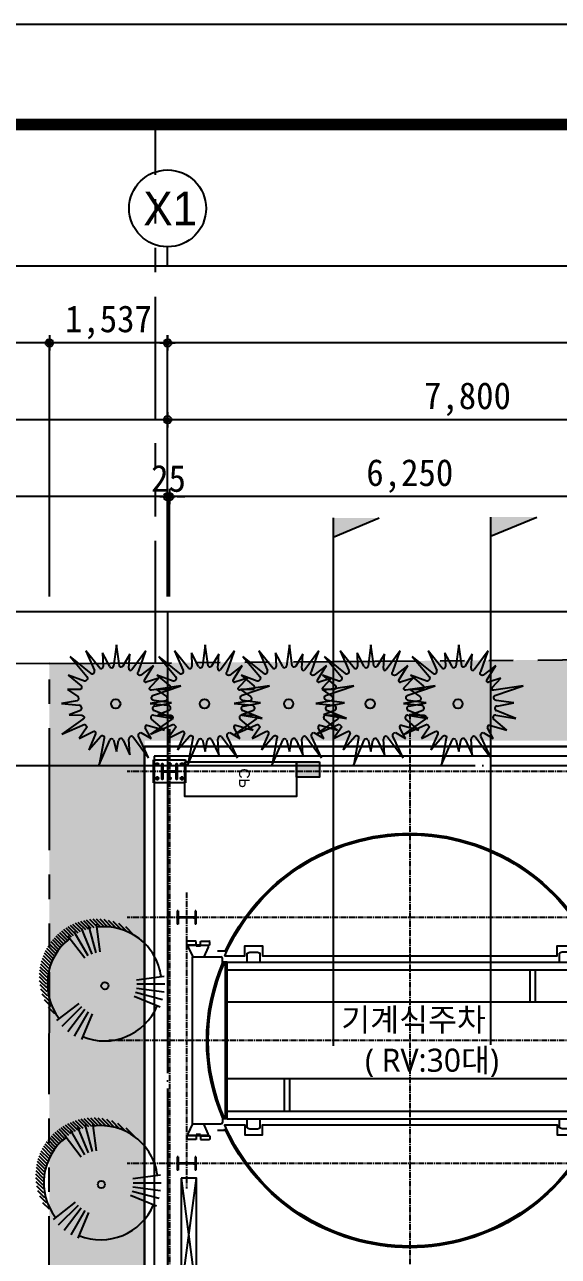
# Model space of a CAD drawing. Header units: millimetres. Extents: x 63000 to 126000, y 0 to 44550.
# Drawn here: x 77217 to 84157, y 28525 to 44550 of the extents above; entities that cross this region are included whole.
import ezdxf
from ezdxf.enums import TextEntityAlignment as Align

# ---------------------------------------------------------------- set-up
doc = ezdxf.new("R2010")
doc.units = ezdxf.units.MM
doc.header["$LTSCALE"] = 100
for name, pattern in [('CEN', [62, 60, -1, 0, -1]), ('CENTER2', [1.125, 0.75, -0.125, 0.125, -0.125]), ('PHANTOM2', [31.750000000000004, 15.875, -3.175, 3.175, -3.175, 3.175, -3.175])]:
    doc.linetypes.add(name, pattern=pattern)
for name, color, linetype in [('3', 5, 'Continuous'), ('4', 7, 'Continuous'), ('_관목_Plant', 3, 'Continuous'), ('_교목_Plant', 3, 'Continuous'), ('A-MARK', 3, 'Continuous'), ('CEN', 1, 'CEN'), ('DIM', 7, 'Continuous'), ('FOR', 4, 'Continuous'), ('L1', 8, 'Continuous'), ('TEXT', 3, 'Continuous'), ('대지경계선', 2, 'PHANTOM2')]:
    doc.layers.add(name, color=color, linetype=linetype)
doc.styles.add('buble', font='')
doc.styles.get("Standard").update_dxf_attribs({"font": 'Arial.ttf'})
doc.styles.add('굴림', font='', dxfattribs={"width": 0.75})
doc.styles.add('돋움', font='')
doc.styles.add('맑은고딕', font='')
doc.styles.get('buble').set_extended_font_data('HY울릉도L')
doc.styles.get('굴림').set_extended_font_data('Gulim')
doc.styles.get('돋움').set_extended_font_data('DotumChe')
doc.styles.get('맑은고딕').set_extended_font_data('Malgun Gothic')
doc.dimstyles.new('ISO-25', dxfattribs={"dimtxt": 2.5, "dimasz": 2.5, "dimexe": 1.25, "dimexo": 0.625, "dimtad": 1, "dimtxsty": 'Standard', "dimcen": 2.5, "dimadec": 0, "dimazin": 0, "dimtfac": 1, "dimtmove": 0, "dimatfit": 3, "dimfxl": 1, "dimarcsym": 0})

# ---------------------------------------------------------------- blocks, each defined once
blk = doc.blocks.new('Z_DOT')
at = {"layer": 'DIM', "color": 7}
for p, q in [((-1, 0), (1, 0)), ((0, -1), (0, 1))]:
    blk.add_line(p, q, dxfattribs=at)
for radius in [0.5, 0.25]:
    blk.add_circle((0, 0), radius, dxfattribs=at)
blk = doc.blocks.new('*D53')
at = {"layer": 'Defpoints', "color": 0, "transparency": 16777216}
for p in [(79075.24988596883, 40409.14093280176), (79075.24988596883, 36909.14093280176), (106075.2498859688, 36909.14093280176)]:
    blk.add_point(p, dxfattribs=at)
at = {"layer": 'DIM', "color": 6, "lineweight": -2, "transparency": 16777216}
for p, q in [((79075.24988596883, 37109.14093280175), (79075.24988596883, 40409.14093280175)), ((105975.2498859688, 40409.14093280175), (79175.24988596883, 40409.14093280175)), ((106075.2498859688, 37109.14093280175), (106075.2498859688, 40409.14093280175))]:
    blk.add_line(p, q, dxfattribs=at)
at = {"layer": 'DIM', "color": 6, "lineweight": -2, "transparency": 16777216, "xscale": 100, "yscale": 100, "zscale": 100, "rotation": 180}
blk.add_blockref('Z_DOT', (79075.24988596883, 40409.14093280175), dxfattribs=at)
at = {"layer": 'DIM', "color": 6, "lineweight": -2, "transparency": 16777216, "xscale": 100, "yscale": 100, "zscale": 100}
blk.add_blockref('Z_DOT', (106075.2498859688, 40409.14093280175), dxfattribs=at)
at = {"layer": 'DIM', "color": 0, "transparency": 16777216, "insert": (93075.24988596883, 40677.46316981906), "char_height": 350, "attachment_point": 5, "style": '돋움'}
blk.add_mtext('27,000', dxfattribs=at)
blk = doc.blocks.new('*D71')
at = {"layer": 'Defpoints', "color": 0, "transparency": 16777216}
for p in [(77538.5363911886, 40409.14093280176), (77538.5363911886, 36909.14093280083), (79075.24988596895, 36909.14093280176)]:
    blk.add_point(p, dxfattribs=at)
at = {"layer": 'DIM', "color": 6, "lineweight": -2, "transparency": 16777216}
for p, q in [((77538.5363911886, 37109.14093280082), (77538.5363911886, 40409.14093280175)), ((78975.24988596895, 40409.14093280175), (77638.5363911886, 40409.14093280175)), ((79075.24988596895, 37109.14093280175), (79075.24988596895, 40409.14093280175))]:
    blk.add_line(p, q, dxfattribs=at)
at = {"layer": 'DIM', "color": 6, "lineweight": -2, "transparency": 16777216, "xscale": 100, "yscale": 100, "zscale": 100, "rotation": 180}
blk.add_blockref('Z_DOT', (77538.5363911886, 40409.14093280175), dxfattribs=at)
at = {"layer": 'DIM', "color": 6, "lineweight": -2, "transparency": 16777216, "xscale": 100, "yscale": 100, "zscale": 100}
blk.add_blockref('Z_DOT', (79075.24988596895, 40409.14093280175), dxfattribs=at)
at = {"layer": 'DIM', "color": 0, "transparency": 16777216, "insert": (78306.89313857877, 40677.46316981906), "char_height": 350, "attachment_point": 5, "style": '돋움'}
blk.add_mtext('1,537', dxfattribs=at)
blk = doc.blocks.new('*D75')
at = {"layer": 'Defpoints', "color": 0, "transparency": 16777216}
for p in [(79075.24988596883, 39409.14093280176), (79075.24988596883, 36909.14093280176), (86875.2498859686, 36909.14093280083)]:
    blk.add_point(p, dxfattribs=at)
at = {"layer": 'DIM', "color": 6, "lineweight": -2, "transparency": 16777216}
for p, q in [((79075.24988596883, 37109.14093280175), (79075.24988596883, 39409.14093280175)), ((86775.2498859686, 39409.14093280175), (79175.24988596883, 39409.14093280175)), ((86875.2498859686, 37109.14093280082), (86875.2498859686, 39409.14093280175))]:
    blk.add_line(p, q, dxfattribs=at)
at = {"layer": 'DIM', "color": 6, "lineweight": -2, "transparency": 16777216, "xscale": 100, "yscale": 100, "zscale": 100, "rotation": 180}
blk.add_blockref('Z_DOT', (79075.24988596883, 39409.14093280175), dxfattribs=at)
at = {"layer": 'DIM', "color": 6, "lineweight": -2, "transparency": 16777216, "xscale": 100, "yscale": 100, "zscale": 100}
blk.add_blockref('Z_DOT', (86875.2498859686, 39409.14093280175), dxfattribs=at)
at = {"layer": 'DIM', "color": 0, "transparency": 16777216, "insert": (82975.24988596872, 39677.46316981906), "char_height": 350, "attachment_point": 5, "style": '돋움'}
blk.add_mtext('7,800', dxfattribs=at)
blk = doc.blocks.new('TL000027_1')
at = {"layer": '_관목_Plant'}
h = blk.add_hatch(dxfattribs=at)
h.set_pattern_fill('ANSI31', color=251, scale=0.007, angle=90, style=0)
h.set_pattern_definition([(135, (-78.86957846602239, -28.54524761305424), (-0.015715448211871, -0.015715448211871), [])])
edge = h.paths.add_edge_path()
edge.add_arc((0.0728029893571431, -0.0827484961414484), 0.5033755650974845, 217.6107384432851, 408.1705470177855)
edge.add_arc((0.0097503271164499, -0.0148735241508575), 0.5033755650974845, -131.8294529822145, 37.61073844328507, ccw=False)
at = {"layer": '_관목_Plant', "color": 251}
for p, q in [((0.1125578273530721, 0.2449044030067), (0.2063177240430321, 0.4712608172022783)), ((0.1457197999938273, 0.2285507278807302), (0.2682230085995627, 0.4407325092760743)), ((0.176463484418548, 0.2080084546972216), (0.3256139410764831, 0.4023851141847388)), ((0.2042628476629034, 0.1836290674457359), (0.3775085467073609, 0.356874766490165)), ((0.2286422349144175, 0.1558297042013521), (0.4230188944019062, 0.3049801608592873)), ((-0.2686546837197739, 0.0569111968252116), (-0.5053127097108643, 0.1203235237718729)), ((-0.2567694225668617, 0.0919240471359046), (-0.48312583676244, 0.1856839438258646)), ((-0.2758681707860831, 0.0206465484208138), (-0.5187785241339782, 0.0526263031289034)), ((-0.2782864590021461, -0.0162493998886646), (-0.5232928762135884, -0.0162493998886646)), ((-0.2758681707860831, -0.053145348198143), (-0.5187785241339782, -0.0851251029062325)), ((0.0412803286379813, -0.2965019510032789), (0.0732600833460708, -0.539412304351174)), ((0.0775449770424075, -0.2892884639369697), (0.1409573039890404, -0.5259464899280601)), ((0.1125578273530721, -0.2774032027840576), (0.2063177240430321, -0.5037596169796359)), ((0.1457197999938273, -0.2610495276580878), (0.2682230085995627, -0.4732313090534035)), ((0.176463484418548, -0.2405072544745508), (0.3256139410764831, -0.4348839139620679))]:
    blk.add_line(p, q, dxfattribs=at)
at = {"layer": '_관목_Plant', "color": 84}
blk.add_circle((0, 0), 0.0315144379123387, dxfattribs=at)
for start, end in [(67.49999999926268, 157.4999999992627), (307.5000000002795, 37.49999999898804), (187.4999999993698, 277.5000000009842)]:
    blk.add_arc((0.0043843803285029, -0.0162493998886646), 0.5, start, end, dxfattribs=at)
blk = doc.blocks.new('A$C0DB842BB')
at = {"layer": 'FOR', "color": 1}
blk.add_lwpolyline([(62999.99710626923, 0.0004614689387381), (62999.99710626923, 44550.0005029561), (-0.0029524266719818, 44550.0005029561), (-0.0029524266719818, 0.0004614689387381)], close=True, dxfattribs=at)
at = {"layer": 'FOR', "color": 7, "const_width": 150}
blk.add_lwpolyline([(61688.1001042577, 43249.50050174678), (2187.399548039073, 43249.50050174678), (2187.399548039073, 1749.922461817972), (61688.1001042577, 1749.922461817972)], close=True, dxfattribs=at)
blk = doc.blocks.new('EntPlan_C200X200')
for p, q in [((100, 100), (-100, 100)), ((-100, 100), (-100, 88)), ((-100, 88), (-17.00000000186265, 88)), ((-4.000000001862645, 75), (-4.000000001862645, -75)), ((4, -75), (4, 75)), ((17.00000000186265, 88), (100, 88)), ((100, 88), (100, 100)), ((-17.00000000186265, -88), (-100, -88)), ((-100, -88), (-100, -100)), ((-100, -100), (100, -100)), ((100, -88), (17.00000000186265, -88)), ((100, -100), (100, -88))]:
    blk.add_line(p, q)
blk.add_lwpolyline([(-4.000000001862645, 75, 0.4142135623730944), (-17.00000000186265, 88), (-100, 88), (-100, 100), (100, 100), (100, 88), (17.00000000186265, 88, 0.4142135623730943), (4, 75), (4, -75, 0.4142135623730951), (17.00000000186265, -88), (100, -88), (100, -100), (-100, -100), (-100, -88), (-17.00000000186265, -88, 0.4142135623730951), (-4.000000001862645, -75)], format="xyb", close=True)
for centre, radius, start, end in [((-17.00000000186265, 75), 13, 0, 90), ((17.00000000093132, 74.99999999906868), 13.00000000093132, 90, 179.9999999966649), ((-17.00000000186265, -75), 13, 270, 0), ((17.00000000093132, -74.99999999906868), 13.00000000093132, 180.0000000033351, 270)]:
    blk.add_arc(centre, radius, start, end)
blk = doc.blocks.new('EntPlan_CSub')
for p, q in [((-87.49999999906868, 122), (87.50000000093132, 122)), ((-87.49999999906868, 111), (-87.49999999906868, 122)), ((-87.49999999906868, 111), (-19.49999999906868, 111)), ((-3.499999999068677, -95), (-3.499999999068677, 95)), ((3.499999999068677, -95), (3.499999999068677, 95)), ((19.50000000279397, 111), (87.50000000093132, 111)), ((87.50000000093132, 111), (87.50000000093132, 122)), ((-87.49999999906868, -111), (-19.49999999906868, -111)), ((-87.49999999906868, -122), (-87.49999999906868, -111)), ((-87.49999999906868, -122), (87.50000000093132, -122)), ((19.50000000279397, -111), (87.50000000093132, -111)), ((87.50000000093132, -122), (87.50000000093132, -111))]:
    blk.add_line(p, q)
for centre, start, end in [((-19.49999999906868, 95), 0, 90), ((19.50000000279397, 95), 90, 180), ((-19.49999999906868, -95), 270, 0), ((19.50000000279397, -95), 180, 270)]:
    blk.add_arc(centre, 16, start, end)
blk = doc.blocks.new('pl_m1')
for p, q in [((2375, 1020), (-2375.000000000003, 1020)), ((-2375.000000000003, 1020), (-2375.000000000003, -1020)), ((2375, 1020), (2375, -1020)), ((2375, 920), (-2375.000000000003, 920)), ((1559.644660940674, 920), (1559.644660940674, 500)), ((1630.355339059329, 920), (1630.355339059329, 500)), ((-2375.000000000003, 500), (2375.000000000003, 500)), ((-2375.000000000003, -500), (2375.000000000003, -500)), ((-1630.355339059329, -920), (-1630.355339059329, -500)), ((-1559.644660940676, -920), (-1559.644660940676, -500)), ((2375, -920), (-2375.000000000003, -920)), ((2375, -1020), (-2375.000000000003, -1020))]:
    blk.add_line(p, q)
blk = doc.blocks.new('cage_m1')
for p, q in [((-1288, 2898), (-1290, 2893)), ((-1290, 2783), (-1290, 2893)), ((-1242, 2898), (-1288, 2898)), ((-1242, 2898), (-1240, 2893)), ((-1240, 2783), (-1240, 2893)), ((1242, 2898), (1240, 2893)), ((1240, 2783), (1240, 2893)), ((1242, 2898), (1288, 2898)), ((1288, 2898), (1290, 2893)), ((1290, 2783), (1290, 2893)), ((-1288, 2778), (-1290, 2783)), ((-1242, 2778), (-1288, 2778)), ((-1242, 2778), (-1240, 2783)), ((-1240, 2858), (-1235, 2858)), ((-1240, 2818), (-1235, 2818)), ((-1239, 2773), (-1234, 2775)), ((-1239, 2727), (-1239, 2773)), ((-1239, 2727), (-1234, 2725)), ((-1235, 2880), (-1232, 2880)), ((-1235, 2780), (-1235, 2880)), ((-1225, 2780), (-1235, 2780)), ((-1225, 2775), (-1234, 2775)), ((-1225, 2725), (-1234, 2725)), ((-1232, 2880), (-1215, 2880)), ((-1225, 2720), (-1225, 2780)), ((-1215, 2880), (-1085.999999999998, 2822.666666666672)), ((1085.999999999999, 2825.000000000022), (-1085.999999999999, 2825.000000000029)), ((-1085.999999999999, 2825.000000000029), (-1086, 2455.000000000015)), ((1215, 2880), (1086, 2822.666666666664)), ((1085.999999999999, 2825.000000000022), (1086, 2455.000000000015)), ((1232, 2880), (1215, 2880)), ((1225, 2780), (1235, 2780)), ((1225, 2720), (1225, 2780)), ((1225, 2775), (1234, 2775)), ((1225, 2725), (1234, 2725)), ((1235, 2880), (1232, 2880)), ((1239, 2773), (1234, 2775)), ((1239, 2727), (1234, 2725)), ((1235, 2780), (1235, 2880)), ((1240, 2858), (1235, 2858)), ((1240, 2818), (1235, 2818)), ((1239, 2727), (1239, 2773)), ((1242, 2778), (1240, 2783)), ((1242, 2778), (1288, 2778)), ((1288, 2778), (1290, 2783)), ((-1288, 2722), (-1290, 2717)), ((-1290, 2717), (-1290, 2607)), ((-1288, 2602), (-1290, 2607)), ((-1242, 2722), (-1288, 2722)), ((-1242, 2602), (-1288, 2602)), ((-1242, 2722), (-1240, 2717)), ((-1242, 2602), (-1240, 2607)), ((-1240, 2717), (-1240, 2607)), ((-1240, 2682), (-1235, 2682)), ((-1240, 2642), (-1235, 2642)), ((-1225, 2720), (-1235, 2720)), ((-1235, 2620), (-1235, 2720)), ((-1235, 2620), (-1232, 2620)), ((-1232, 2620), (-1215, 2619.999999999993)), ((-1215, 2619.999999999993), (-1085.999999999999, 2677.333333333328)), ((1215, 2619.999999999993), (1086, 2677.333333333328)), ((1232, 2620), (1215, 2619.999999999993)), ((1225, 2720), (1235, 2720)), ((1235, 2620), (1232, 2620)), ((1235, 2620), (1235, 2720)), ((1240, 2682), (1235, 2682)), ((1240, 2642), (1235, 2642)), ((1242, 2722), (1240, 2717)), ((1240, 2717), (1240, 2607)), ((1242, 2602), (1240, 2607)), ((1242, 2722), (1288, 2722)), ((1242, 2602), (1288, 2602)), ((1288, 2722), (1290, 2717)), ((1288, 2602), (1290, 2607)), ((1290, 2717), (1290, 2607)), ((-1012.995726487017, 2435.000000000015), (-1066, 2435.000000000015)), ((-1020, 2375), (-1020, 2435.000000000015)), ((1012.995726487017, 2435.000000000015), (1066, 2435.000000000015)), ((1020, 2375), (1020, 2435.000000000015)), ((1020, 2395), (-1020, 2395.000000000008)), ((-1136, 2113.5), (-1149.5, 2080.000000000007)), ((-1020.000000000001, 2113.500000000007), (-1136, 2113.5)), ((1136.000000000007, 2113.5), (1019.999999999997, 2113.500000000007)), ((1136.000000000001, 2113.5), (1149.500000000001, 2080.000000000007)), ((-1149.5, 2080.000000000007), (-1149.5, 1980)), ((-1149.5, 1980), (-1136, 1946.500000000007)), ((-1020.000000000001, 1946.500000000014), (-1136, 1946.500000000007)), ((1136.000000000007, 1946.500000000007), (1019.999999999997, 1946.500000000014)), ((1149.500000000001, 1980), (1136.000000000001, 1946.500000000007)), ((1149.500000000001, 2080.000000000007), (1149.500000000001, 1980)), ((-1149.5, -1980), (-1136, -1946.500000000007)), ((-1149.5, -2080.000000000007), (-1149.5, -1980)), ((-1136, -2113.5), (-1149.5, -2080.000000000007)), ((-1020.000000000001, -1946.500000000014), (-1136, -1946.500000000007)), ((1136.000000000007, -1946.500000000007), (1019.999999999997, -1946.500000000014)), ((1149.500000000001, -1980), (1136.000000000001, -1946.500000000007)), ((1136.000000000001, -2113.5), (1149.500000000001, -2080.000000000007)), ((1149.500000000001, -2080.000000000007), (1149.500000000001, -1980)), ((-1020.000000000001, -2113.500000000007), (-1136, -2113.5)), ((1136.000000000007, -2113.5), (1019.999999999997, -2113.500000000007)), ((-1020, -2375), (-1020, -2435.000000000015)), ((1020, -2395), (-1020, -2395.000000000008)), ((1020, -2375), (1020, -2435.000000000015)), ((-1085.999999999999, -2825.000000000029), (-1086, -2455.000000000015)), ((-1012.995726487017, -2435.000000000015), (-1066, -2435.000000000015)), ((1012.995726487017, -2435.000000000015), (1066, -2435.000000000015)), ((1085.999999999999, -2825.000000000022), (1086, -2455.000000000015)), ((-1288, -2602), (-1290, -2607)), ((-1290, -2717), (-1290, -2607)), ((-1288, -2722), (-1290, -2717)), ((-1242, -2602), (-1288, -2602)), ((-1242, -2722), (-1288, -2722)), ((-1242, -2602), (-1240, -2607)), ((-1242, -2722), (-1240, -2717)), ((-1240, -2717), (-1240, -2607)), ((-1240, -2642), (-1235, -2642)), ((-1240, -2682), (-1235, -2682)), ((-1235, -2620), (-1232, -2620)), ((-1235, -2620), (-1235, -2720)), ((-1225, -2720), (-1235, -2720)), ((-1232, -2620), (-1215, -2619.999999999993)), ((-1225, -2720), (-1225, -2780)), ((-1215, -2619.999999999993), (-1085.999999999999, -2677.333333333328)), ((1215, -2619.999999999993), (1086, -2677.333333333328)), ((1232, -2620), (1215, -2619.999999999993)), ((1225, -2720), (1235, -2720)), ((1225, -2720), (1225, -2780)), ((1235, -2620), (1232, -2620)), ((1235, -2620), (1235, -2720)), ((1240, -2642), (1235, -2642)), ((1240, -2682), (1235, -2682)), ((1242, -2602), (1240, -2607)), ((1240, -2717), (1240, -2607)), ((1242, -2722), (1240, -2717)), ((1242, -2602), (1288, -2602)), ((1242, -2722), (1288, -2722)), ((1288, -2602), (1290, -2607)), ((1288, -2722), (1290, -2717)), ((1290, -2717), (1290, -2607)), ((-1288, -2778), (-1290, -2783)), ((-1290, -2783), (-1290, -2893)), ((-1242, -2778), (-1288, -2778)), ((-1242, -2778), (-1240, -2783)), ((-1240, -2783), (-1240, -2893)), ((-1240, -2818), (-1235, -2818)), ((-1240, -2858), (-1235, -2858)), ((-1239, -2727), (-1234, -2725)), ((-1239, -2727), (-1239, -2773)), ((-1239, -2773), (-1234, -2775)), ((-1225, -2780), (-1235, -2780)), ((-1235, -2780), (-1235, -2880)), ((-1235, -2880), (-1232, -2880)), ((-1225, -2725), (-1234, -2725)), ((-1225, -2775), (-1234, -2775)), ((-1232, -2880), (-1215, -2880)), ((-1215, -2880), (-1085.999999999998, -2822.666666666672)), ((1085.999999999999, -2825.000000000022), (-1085.999999999999, -2825.000000000029)), ((1215, -2880), (1086, -2822.666666666664)), ((1232, -2880), (1215, -2880)), ((1225, -2725), (1234, -2725)), ((1225, -2775), (1234, -2775)), ((1225, -2780), (1235, -2780)), ((1235, -2880), (1232, -2880)), ((1239, -2727), (1234, -2725)), ((1239, -2773), (1234, -2775)), ((1235, -2780), (1235, -2880)), ((1240, -2818), (1235, -2818)), ((1240, -2858), (1235, -2858)), ((1239, -2727), (1239, -2773)), ((1242, -2778), (1240, -2783)), ((1240, -2783), (1240, -2893)), ((1242, -2778), (1288, -2778)), ((1288, -2778), (1290, -2783)), ((1290, -2783), (1290, -2893)), ((-1288, -2898), (-1290, -2893)), ((-1242, -2898), (-1288, -2898)), ((-1242, -2898), (-1240, -2893)), ((1242, -2898), (1240, -2893)), ((1242, -2898), (1288, -2898)), ((1288, -2898), (1290, -2893))]:
    blk.add_line(p, q)
for centre, radius, start, end in [((0, 87.21342030802771), 2537.786579691976, 66.30142201700828, 113.6985779829917), ((0, 96.76109076094872), 2548.238909239055, 66.57628196905135, 113.4237180309486), ((-1066, 2455.000000000015), 20, 180, 270), ((1066, 2455.000000000015), 20, 270, 0), ((-1066, -2455.000000000015), 20, 90, 180), ((0, -87.21342030802771), 2537.786579691976, 246.3014220170083, 293.6985779829917), ((0, -96.76109076094872), 2548.238909239055, 246.5762819690514, 293.4237180309486), ((1066, -2455.000000000015), 20, 0, 90)]:
    blk.add_arc(centre, radius, start, end)
at = {"rotation": 270}
blk.add_blockref('pl_m1', (0, 0), dxfattribs=at)
blk = doc.blocks.new('EntPlan_MCC_Panel')
blk.add_lwpolyline([(0, 0), (0, -1450), (449.9999999990687, -1450), (449.9999999990687, 0)], close=True)
at = {"ltscale": 2}
blk.add_lwpolyline([(0, -1750), (199.999999997206, -1750), (199.999999997206, -1450), (0, -1450)], close=True, dxfattribs=at)
blk.add_solid([(0, -1450), (199.999999997206, -1450), (0, -1750), (199.999999997206, -1750)], dxfattribs=at)
at = {"layer": '4', "style": '굴림'}
blk.add_text('CP', height=139.9999999999999, dxfattribs=at).set_placement((85.82345323596383, -844.6711135629157))
blk = doc.blocks.new('EntPlan_Weight')
at = {"layer": '3'}
for p, q in [((-760, 100), (760, -100)), ((760, 100), (-760, -100))]:
    blk.add_line(p, q, dxfattribs=at)
blk.add_lwpolyline([(-760, 100), (760, 100), (760, -100), (-760, -100)], close=True, dxfattribs=at)
blk = doc.blocks.new('001')
at = {"color": 1, "linetype": 'CENTER2'}
for p, q in [((1366336.120454982, 2257348.677143328), (1366336.120454982, 2265198.677143328)), ((1362836.120454982, 2257598.677143328), (1362836.120454982, 2264948.677143328)), ((1364736.120454982, 2257598.677143328), (1364736.120454982, 2264948.677143328)), ((1367936.120454982, 2257598.677143328), (1367936.120454982, 2264948.677143328)), ((1369836.120454982, 2257598.677143328), (1369836.120454982, 2264948.677143328)), ((1362286.120454982, 2264398.677143328), (1370386.120454982, 2264398.677143328)), ((1364411.120454982, 2264176.677143328), (1368261.120454982, 2264176.677143328)), ((1362086.120454982, 2261273.677143328), (1370586.120454982, 2261273.677143328)), ((1364411.120454982, 2258370.677143328), (1368261.120454982, 2258370.677143328)), ((1362286.120454982, 2258148.677143328), (1370386.120454982, 2258148.677143328))]:
    blk.add_line(p, q, dxfattribs=at)
for p, q in [((1365170.121772167, 2263775.933770516), (1365170.121772167, 2263678.933770516)), ((1367502.121772167, 2263775.933770516), (1367502.121772167, 2263678.933770516)), ((1365170.121772167, 2263678.933770516), (1365185.213056606, 2263678.933770516)), ((1367502.121772167, 2263678.933770516), (1367487.03048773, 2263678.933770516)), ((1365185.213056606, 2258868.933770516), (1365170.121772167, 2258868.933770516)), ((1365170.121772167, 2258868.933770516), (1365170.121772167, 2258721.933770516)), ((1367487.03048773, 2258868.933770516), (1367502.121772167, 2258868.933770516)), ((1367502.121772167, 2258868.933770516), (1367502.121772167, 2258721.933770516))]:
    blk.add_line(p, q)
for points in [[(1365234.171202983, 2263678.933770516), (1365236.121772167, 2263678.933770516), (1365236.121772167, 2263417.433770516), (1365106.621772165, 2263417.433770516), (1365106.621772165, 2263190.433770516), (1365236.121772167, 2263190.433770516), (1365236.121772167, 2259357.433770516), (1365106.621772165, 2259357.433770516), (1365106.621772165, 2259130.433770516), (1365236.121772167, 2259130.433770516), (1365236.121772167, 2258868.933770516), (1365234.171202983, 2258868.933770516)], [(1367438.07234135, 2263678.933770516), (1367436.121772167, 2263678.933770516), (1367436.121772167, 2263417.433770516), (1367565.621772163, 2263417.433770516), (1367565.621772163, 2263190.433770516), (1367436.121772167, 2263190.433770516), (1367436.121772167, 2259357.433770516), (1367565.621772163, 2259357.433770516), (1367565.621772163, 2259130.433770516), (1367436.121772167, 2259130.433770516), (1367436.121772167, 2258868.933770516), (1367438.07234135, 2258868.933770516)]]:
    blk.add_lwpolyline(points)
for centre, radius, start, end in [((1366286.121772167, 2261273.933770516), 2645, 114.5963316062045, 245.4036683937955), ((1366286.121772167, 2261273.933770516), 2625, 113.6246398317856, 246.3753601682144), ((1366386.121772167, 2261273.933770516), 2625, 293.6246398317856, 66.37536016821443), ((1366386.121772167, 2261273.933770516), 2645, 294.5963316062045, 65.40366839379551)]:
    blk.add_arc(centre, radius, start, end)
for name, p in [('EntPlan_C200X200', (1362836.120454982, 2264398.677143328)), ('EntPlan_C200X200', (1369836.120454982, 2264398.677143328)), ('EntPlan_MCC_Panel', (1362711.120454982, 2264198.677143328)), ('EntPlan_CSub', (1364736.120454982, 2264176.677143328)), ('EntPlan_CSub', (1367936.120454982, 2264176.677143328)), ('EntPlan_Weight', (1368886.120454982, 2264148.677143328)), ('EntPlan_CSub', (1364736.120454982, 2258370.677143328)), ('EntPlan_CSub', (1367936.120454982, 2258370.677143328)), ('EntPlan_C200X200', (1362836.120454982, 2258148.677143328)), ('EntPlan_C200X200', (1369836.120454982, 2258148.677143328))]:
    blk.add_blockref(name, p)
at = {"layer": '3', "xscale": -1, "rotation": 180}
blk.add_blockref('cage_m1', (1366336.121772167, 2261273.933770516), dxfattribs=at)
blk = doc.blocks.new('*D81')
at = {"layer": 'Defpoints', "color": 0, "transparency": 16777216}
for p in [(79100.2498862317, 38409.14093280176), (79100.2498862317, 36909.14093280176), (85350.24988574104, 36909.14093280176)]:
    blk.add_point(p, dxfattribs=at)
at = {"layer": 'DIM', "color": 6, "lineweight": -2, "transparency": 16777216}
for p, q in [((79100.2498862317, 37109.14093280175), (79100.2498862317, 38409.14093280175)), ((85250.24988574104, 38409.14093280175), (79200.2498862317, 38409.14093280175)), ((85350.24988574104, 37109.14093280175), (85350.24988574104, 38409.14093280175))]:
    blk.add_line(p, q, dxfattribs=at)
at = {"layer": 'DIM', "color": 6, "lineweight": -2, "transparency": 16777216, "xscale": 100, "yscale": 100, "zscale": 100, "rotation": 180}
blk.add_blockref('Z_DOT', (79100.2498862317, 38409.14093280175), dxfattribs=at)
at = {"layer": 'DIM', "color": 6, "lineweight": -2, "transparency": 16777216, "xscale": 100, "yscale": 100, "zscale": 100}
blk.add_blockref('Z_DOT', (85350.24988574104, 38409.14093280175), dxfattribs=at)
at = {"layer": 'DIM', "color": 0, "transparency": 16777216, "insert": (82225.24988598637, 38677.46316981906), "char_height": 350, "attachment_point": 5, "style": '돋움'}
blk.add_mtext('6,250', dxfattribs=at)
blk = doc.blocks.new('*D83')
at = {"layer": 'Defpoints', "color": 0, "transparency": 16777216}
for p in [(79100.2498862317, 38409.14093280176), (79075.2498862133, 36909.14093280176), (79100.2498862317, 36909.14093280176)]:
    blk.add_point(p, dxfattribs=at)
at = {"layer": 'DIM', "color": 6, "lineweight": -2, "transparency": 16777216}
for p, q in [((78975.2498862133, 38409.14093280176), (78875.2498862133, 38409.14093280176)), ((79075.2498862133, 37109.14093280176), (79075.2498862133, 38409.14093280176)), ((79075.2498862133, 38409.14093280176), (79100.2498862317, 38409.14093280176)), ((79100.2498862317, 37109.14093280176), (79100.2498862317, 38409.14093280176)), ((79200.2498862317, 38409.14093280176), (79300.2498862317, 38409.14093280176))]:
    blk.add_line(p, q, dxfattribs=at)
at = {"layer": 'DIM', "color": 6, "lineweight": -2, "transparency": 16777216, "xscale": 100, "yscale": 100, "zscale": 100}
blk.add_blockref('Z_DOT', (79075.2498862133, 38409.14093280176), dxfattribs=at)
at = {"layer": 'DIM', "color": 6, "lineweight": -2, "transparency": 16777216, "xscale": 100, "yscale": 100, "zscale": 100, "rotation": 180}
blk.add_blockref('Z_DOT', (79100.2498862317, 38409.14093280176), dxfattribs=at)
at = {"layer": 'DIM', "color": 0, "transparency": 16777216, "insert": (79087.7498862225, 38644.37395543825), "char_height": 350, "attachment_point": 5, "style": '돋움'}
blk.add_mtext('25', dxfattribs=at)
blk = doc.blocks.new('la-tr-009-D-P')
at = {"layer": '_교목_Plant', "color": 84}
for p, q in [((-173.9601502185906, 694.7413577090556), (-125.9502533114755, 377.7929041008247)), ((-73.57582032167556, 398.5764092554309), (-173.9601502185906, 694.7413577090556)), ((9.350365245183639, 596.0197082245504), (-16.83685124952899, 403.7722855441025)), ((44.26665390512426, 414.1640381214456), (9.350365245183639, 596.0197082245504)), ((179.567272461798, 616.8032133791494), (92.27655081223202, 403.7722855441025)), ((144.6509838020393, 398.5764092554309), (179.567272461798, 616.8032133791494)), ((-256.8863357856389, 455.7310484306436), (-213.240974960856, 320.6382649255102)), ((-160.8665419712379, 362.2052752348973), (-256.8863357856389, 455.7310484306436)), ((306.1388188536148, 518.0815638946297), (188.296344626644, 377.7929041008247)), ((253.7643858638148, 331.0300175028678), (306.1388188536148, 518.0815638946297)), ((-553.6747893938918, 315.4423886368386), (-348.5415935177225, 164.7619762657923)), ((-326.7189131053237, 237.5042443069397), (-553.6747893938918, 315.4423886368386)), ((-396.5514904248339, 398.5764092554309), (-291.8026244453831, 263.4836257502975)), ((-243.7927275382754, 305.0506360595973), (-396.5514904248339, 398.5764092554309)), ((397.7940765855128, 372.5970278121531), (279.951602358713, 310.246512348167)), ((332.326035348342, 263.4836257502975), (397.7940765855128, 372.5970278121531)), ((607.2918085442034, 346.6176463688826), (371.6068600906074, 237.5042443069397)), ((375.971396173125, 175.1537288430336), (607.2918085442034, 346.6176463688826)), ((-518.7585007341295, 143.9784711111861), (-387.8224182597951, 66.0403267812726)), ((-365.9997378474145, 133.5867185338357), (-518.7585007341295, 143.9784711111861)), ((572.3755198844519, 143.9784711111861), (402.1586126680268, 133.5867185338357)), ((415.2522209153904, 71.23620306994417), (572.3755198844519, 143.9784711111861)), ((-392.1869543423163, 29.66919276055705), (-619.1428306310627, -1.506064971290471)), ((537.4592312246932, -1.506064971290471), (419.6167569978934, 19.27744018331578)), ((-619.1428306310627, -1.506064971290471), (-387.8224182597951, -32.68132270332717)), ((-383.4578821774703, -74.24833301253238), (-531.8521089814931, -152.1864773424459)), ((410.8876848328764, -32.68132270332717), (537.4592312246932, -1.506064971290471)), ((681.4889219462129, -188.5576113631469), (415.2522209153904, -74.24833301253238)), ((-365.9997378474145, -183.3617350744753), (-553.6747893938918, -334.042147445638)), ((-553.6747893938918, -334.042147445638), (-339.8125213526873, -240.5163742497098)), ((-531.8521089814931, -152.1864773424459), (-383.4578821774703, -146.9906010537743)), ((397.7940765855128, -406.7844154868726), (319.2324271009784, -256.1040031157245)), ((345.4196435957056, -230.1246216723521), (520.0010868948266, -302.866889713594)), ((520.0010868948266, -302.866889713594), (371.6068600906074, -172.9699824971322)), ((393.4295405029916, -136.5988484765185), (681.4889219462129, -188.5576113631469)), ((-309.2607687752679, -276.8875082703235), (-492.5712842392313, -505.5060649712905)), ((-492.5712842392313, -505.5060649712905), (-274.3444801155165, -323.6503948682803)), ((-226.3345832084087, -349.6297763115581), (-291.8026244453831, -526.2895701259913)), ((-291.8026244453831, -526.2895701259913), (-173.9601502185906, -386.0009103321863)), ((-134.6793254763252, -396.3926629095295), (-134.6793254763252, -531.4854464146629)), ((92.27655081223202, -391.1967866208579), (140.2864477195362, -515.8978175486336)), ((140.2864477195362, -515.8978175486336), (144.6509838020393, -375.6091577548286)), ((188.296344626644, -365.2174051774855), (349.7841796782086, -593.8359618785471)), ((240.6707776164512, -344.4339000228865), (271.2225301936815, -318.4545185796087)), ((349.7841796782086, -593.8359618785471), (240.6707776164512, -344.4339000228865)), ((271.2225301936815, -318.4545185796087), (397.7940765855128, -406.7844154868726)), ((-134.6793254763252, -531.4854464146629), (-60.48221207431197, -422.3720443528)), ((-12.47231516719694, -427.5679206414716), (18.07943741022245, -599.0318381672187)), ((18.07943741022245, -599.0318381672187), (35.53758174008908, -406.7844154868726))]:
    blk.add_line(p, q, dxfattribs=at)
blk.add_circle((19.99999999999272, -10), 50, dxfattribs=at)
at = {"layer": '_교목_Plant', "color": 84, "extrusion": (0, 0, -1)}
for centre, major_axis, ratio, start_param, end_param in [((-45.80559872645608, 407.7182987139313), (-20.67316316288186, 20.67316316288185), 0.9999999999999973, 2.491577472414786, 5.179763383386753), ((-145.5616018283836, 374.8222670468022), (14.0255066781549, 14.0255066781549), 0.9999999999999669, 0.6350655854299155, 3.237563480545254), ((-309.0026345032857, 250.1470025669551), (-15.39002702931365, 15.39002702931364), 0.9999999999999982, 1.696644175852902, 4.877976082062995), ((359.9821339940063, 262.6136526756745), (-19.56548805229735, 19.56548805229735), 0.9999999999999, 3.493409333036761, 5.529233599793527), ((-398.0709955794191, 48.82271688432957), (-14.1682643192403, 14.1682643192403), 0.9999999999997541, 1.322308906138343, 3.628937926284773), ((385.8012879682719, -156.7542680897022), (-15.23862159970181, 15.23862159970181), 0.9999999999991146, 4.646019091614132, 7.430394196492442), ((336.3557448141437, -247.1762595355394), (13.65490049285289, 13.65490049285289), 0.9999999999997287, 3.446386408875465, 5.986359637218342), ((-255.5285892153261, -346.2294639485335), (-20.78283078527434, 20.78283078527434), 0.9999999999996106, 0.0906598872012867, 2.472145009641812), ((167.882865629952, -376.331927411673), (-16.43536931806727, 16.43536931806727), 0.9999999999997924, 5.528888223222691, 8.140792356190765)]:
    blk.add_ellipse(centre, major_axis=major_axis, ratio=ratio, start_param=start_param, end_param=end_param, dxfattribs=at)
at = {"layer": '_교목_Plant', "color": 84}
for centre, major_axis, ratio, start_param, end_param in [((69.19417148963475, 413.2304312177803), (17.63877482674162, 17.63877482674161), 0.9999999999998841, 2.318759124284326, 5.10889873330416), ((-229.7689033795104, 315.2984726672366), (12.28181173877636, 12.28181173877635), 0.9999999999998893, 2.987257952816635, 5.810278703513941), ((169.1741060405548, 393.8555845131632), (-17.65884637472432, 17.65884637472434), 0.999999999999738, 0.5952195683163461, 3.22833099226515), ((271.4151899875651, 326.3803317296624), (-12.90679015101577, 12.90679015101577), 0.9999999999998749, 0.5278234567088316, 2.842850590474072), ((-359.1984737952953, 150.2539199429302), (12.72895902102516, 12.72895902102516), 0.9999999999998997, 3.539553174809284, 6.435044468931163), ((400.4518238172677, 161.5439199083921), (-19.80553252097156, 19.80553252097156), 0.9999999999994977, 0.2780009409546682, 2.417168873643898), ((424.3003753220473, 45.83355608132115), (-19.06782069607684, 19.06782069607684), 0.9999999999998163, 5.839965257510134, 8.464808212107812), ((-390.6949600642292, -53.99558289170091), (-15.20771488087656, 15.20771488087657), 0.9999999999998122, 2.699391516864995, 5.363823432367952), ((424.699965705393, -52.24367651063221), (-16.93317438320212, 16.93317438320212), 0.9999999999998797, 6.112571565196411, 8.233828691224947), ((-382.6873752335559, -168.9962793702944), (15.56989979288238, 15.56989979288237), 0.9999999999998761, 4.787031060016152, 7.103583177867759), ((-329.8922751609098, -263.2006705414533), (-17.50697836232056, 17.50697836232056), 0.9999999999998797, 3.341256650011406, 5.91004463340918), ((-156.7660733676239, -400.4439348870146), (-15.87824355918121, 15.87824355918122), 0.9999999999994913, 4.108399724561862, 6.369923645854971), ((66.82888018160156, -409.6260036696403), (22.21733536629214, 22.21733536629213), 0.999999999999851, 6.124571121736117, 8.548817385559028), ((-37.86087519376451, -437.7545534315941), (-19.34355794344652, 19.34355794344652), 0.9999999999998962, 4.308556439324406, 6.471406812483868)]:
    blk.add_ellipse(centre, major_axis=major_axis, ratio=ratio, start_param=start_param, end_param=end_param, dxfattribs=at)
blk = doc.blocks.new('Anchor_C200X200')
for p, q in [((-149.9999939999543, -209.999991599936), (-149.9999939999543, 209.999991599936)), ((-149.9999939999543, 209.999991599936), (149.9999939999543, 209.999991599936)), ((149.9999939999543, 209.999991599936), (149.9999939999543, -209.999991599936)), ((-99.99999599996954, 99.99999599996954), (99.99999599996954, 99.99999599996954)), ((-99.99999599996954, 99.99999599996954), (-99.99999599996954, 87.99999647994991)), ((-100, 88), (-100, 100)), ((-100, 100), (100, 100)), ((100, 100), (-100, 100)), ((-100, 100), (-100, 88)), ((-99.99999599996954, 87.99999647994991), (-16.99999931990169, 87.99999647994991)), ((-17, 88), (-100, 88)), ((-100, 88), (-17, 88)), ((-3.999999840045348, 74.99999699997716), (-3.999999840045348, -74.99999699997716)), ((-4, -75), (-4, 75)), ((-4, 75), (-4, -75)), ((3.999999840045348, 74.99999699997716), (3.999999840045348, -74.99999699997716)), ((4, 75), (4, -75)), ((4, -75), (4, 75)), ((16.99999931990169, 87.99999647994991), (99.99999599996954, 87.99999647994991)), ((100, 88), (16.99999999906868, 88)), ((16.99999999906868, 88), (100, 88)), ((99.99999599996954, 99.99999599996954), (99.99999599996954, 87.99999647994991)), ((100, 100), (100, 88)), ((100, 88), (100, 100)), ((-99.99999599996954, -87.99999647994991), (-16.99999931990169, -87.99999647994991)), ((-99.99999599996954, -99.99999599996954), (-99.99999599996954, -87.99999647994991)), ((-100, -100), (-100, -88)), ((-100, -88), (-17, -88)), ((-17, -88), (-100, -88)), ((-100, -88), (-100, -100)), ((-99.99999599996954, -99.99999599996954), (99.99999599996954, -99.99999599996954)), ((100, -100), (-100, -100)), ((-100, -100), (100, -100)), ((16.99999931990169, -87.99999647994991), (99.99999599996954, -87.99999647994991)), ((16.99999999906868, -88), (100, -88)), ((100, -88), (16.99999999906868, -88)), ((99.99999599996954, -99.99999599996954), (99.99999599996954, -87.99999647994991)), ((100, -88), (100, -100)), ((100, -100), (100, -88)), ((149.9999939999543, -209.999991599936), (-149.9999939999543, -209.999991599936))]:
    blk.add_line(p, q)
at = {"color": 1, "linetype": 'CENTER2'}
for p, q in [((-89.99999639997259, 133.6403159603942), (-89.99999639997259, 186.3596712396247)), ((89.99999639997259, 133.6403159603942), (89.99999639997259, 186.3596712396247)), ((-116.3596740395296, 159.9999935999513), (-63.64031876041554, 159.9999935999513)), ((-116.3596740395296, 0), (-63.64031876041554, 0)), ((-89.99999639997259, -26.35967763967346), (-89.99999639997259, 26.35967763967346)), ((63.64031876041554, 159.9999935999513), (116.3596740397625, 159.9999935999513)), ((63.64031876041554, 0), (116.3596740397625, 0)), ((89.99999639997259, -26.35967763967346), (89.99999639997259, 26.35967763967346)), ((-116.3596740395296, -159.9999936000677), (-63.64031876041554, -159.9999936000677)), ((-89.99999639997259, -133.6403159603942), (-89.99999639997259, -186.3596712396247)), ((63.64031876041554, -159.9999936000677), (116.3596740397625, -159.9999936000677)), ((89.99999639997259, -133.6403159603942), (89.99999639997259, -186.3596712397411))]:
    blk.add_line(p, q, dxfattribs=at)
for centre in [(-89.99999639997259, 159.9999935999513), (89.99999639997259, 159.9999935999513), (-89.99999639997259, 0), (89.99999639997259, 0), (-89.99999639997259, -159.9999936000677), (89.99999639997259, -159.9999936000677)]:
    blk.add_circle(centre, 16)
for centre, radius, start, end in [((-16.99999931990169, 74.99999699997716), 12.99999948, 0, 90), ((-17, 75), 13, 0, 90), ((-17, 75), 13, 0, 90), ((16.99999931990169, 74.99999699997716), 12.99999948, 90, 180), ((16.99999999953434, 75.00000000046566), 12.99999999953434, 90, 180), ((16.99999999953434, 75.00000000046566), 12.99999999953434, 90, 180), ((-16.99999931990169, -74.99999699997716), 12.99999948, 270, 0), ((-17, -75), 13, 270, 0), ((-17, -75), 13, 270, 0), ((16.99999931990169, -74.99999699997716), 12.99999948, 180, 270), ((16.99999999953434, -75.00000000046566), 12.99999999953434, 180, 270), ((16.99999999953434, -75.00000000046566), 12.99999999953434, 180, 270)]:
    blk.add_arc(centre, radius, start, end)

msp = doc.modelspace()

# ---------------------------------------------------------------- hatches: boundary and pattern name
at = {"layer": '_관목_Plant'}
h = msp.add_hatch(dxfattribs=at)
h.set_pattern_fill('CROSS', color=8, scale=30, style=0)
h.set_pattern_definition([(0, (1335631.646360978, 5085294.702927414), (190.5, 190.5), [95.25, -285.75]), (90, (1335679.271360978, 5085247.077927414), (-190.5, 190.5), [95.25, -285.75])])
h.paths.add_polyline_path([(107577.0004000736, 36455.83233981452), (77538.5363911886, 36237.47486472188), (77535.26258226644, 12029.14093279466), (78773.74990072587, 12029.14093279466), (78775.2498859686, 27509.1409328325), (78775.24988598746, 35234.14093246463), (85825.24988599491, 35234.14093246463), (101875.2498858527, 35234.14093423693), (101875.2498858527, 32709.14093423693), (101875.2498858527, 30209.14093423693), (101875.2498858527, 26909.14093424904), (102075.2498858527, 26909.14093424997), (102075.2498859726, 30109.14093433845), (103675.2498860084, 30109.14093427791), (103675.2498860084, 26909.14093425649), (106375.2498860098, 26909.1409342686), (106375.2498857722, 11709.14093279431), (107576.0656321624, 11709.14093279431), (107576.4155114039, 20909.14093132003)])
at = {"layer": 'A-MARK'}
for points in [[(83875.73989441927, 38143.96448925243), (83275.73989441927, 38143.96448925243), (83275.73989441927, 37893.96448925243)], [(81827.756034365, 38131.53660515402), (81227.756034365, 38131.53660515402), (81227.756034365, 37881.53660515402)]]:
    msp.add_hatch(color=256, dxfattribs=at).paths.add_polyline_path(points)

# ---------------------------------------------------------------- linework, layer by layer
at = {"color": 4}
for p, q in [((78775.24988599385, 27309.14093283238), (78775.24988599356, 35159.14093283226)), ((78775.24988599356, 35159.14093283226), (85675.24988623193, 35159.14093283221)), ((85550.24988623173, 35034.14093283221), (78900.24988623173, 35034.14093283221)), ((78900.24988623173, 35034.14093283221), (78900.24988623202, 27309.14093283232))]:
    msp.add_line(p, q, dxfattribs=at)
at = {"layer": 'A-MARK'}
for p, q in [((83275.73989441927, 37893.96448925243), (83875.73989441927, 38143.96448925243)), ((83275.73989441927, 38143.96448925243), (83275.73989441927, 31276.61477226945)), ((81227.756034365, 37881.53660515402), (81827.756034365, 38131.53660515402)), ((81227.756034365, 38131.53660515402), (81227.756034365, 31264.18688817101))]:
    msp.add_line(p, q, dxfattribs=at)
at = {"layer": 'CEN'}
for p, q in [((79075.24988596883, 36909.14093280176), (79075.24988596883, 7809.140932801762)), ((77075.24988596883, 34909.14093280176), (108075.2498859688, 34909.14093280176))]:
    msp.add_line(p, q, dxfattribs=at)
at = {"layer": 'Defpoints', "color": 26}
for points in [[(115575.2498859688, 41409.14093280176), (69575.24988596883, 41409.14093280176), (69575.24988596883, 3309.140932801762), (115575.2498859688, 3309.140932801762)], [(114575.2498859688, 40409.14093280176), (70575.24988596883, 40409.14093280176), (70575.24988596883, 4309.140932801762), (114575.2498859688, 4309.140932801762)], [(113575.2498859688, 39409.14093280176), (71575.24988596883, 39409.14093280176), (71575.24988596883, 5309.140932801762), (113575.2498859688, 5309.140932801762)], [(112575.2498859688, 38409.14093280176), (72575.24988596883, 38409.14093280176), (72575.24988596883, 6309.140932801762), (112575.2498859688, 6309.140932801762)], [(108075.2498859688, 36909.14093280176), (77075.24988596883, 36909.14093280176), (77075.24988596883, 7809.140932801762), (108075.2498859688, 7809.140932801762)]]:
    msp.add_lwpolyline(points, close=True, dxfattribs=at)
at = {"layer": 'DIM', "color": 6}
msp.add_line((79075.24988645871, 41409.14093280176), (79075.24988646185, 41659.14093280176), dxfattribs=at)
msp.add_circle((79075.24988646185, 42159.14093279897), 499.9999999999998, dxfattribs=at)
at = {"layer": 'L1', "color": 4}
msp.add_lwpolyline([(107576.0656321624, 11509.14093279431), (106375.2498857707, 11509.14093279431), (106375.2498860098, 26909.1409342686), (101875.2498858543, 26909.14093423693), (101875.2498858527, 35159.14093283226), (78775.24988599356, 35159.14093283226), (78775.2498859679, 12109.14093279338), (78775.2498859679, 12029.14093367988), (77533.76259702441, 12029.14093190944)], dxfattribs=at)
at = {"layer": '대지경계선', "color": 6, "linetype": 'PHANTOM2'}
for points in [[(78918.69622979147, 36247.50760865736), (78918.69622979147, 43200.08702272142)], [(77538.5363911886, 36237.47486472281), (65187.39960673498, 36147.6912112725)]]:
    msp.add_lwpolyline(points, dxfattribs=at)
at = {"layer": '대지경계선', "linetype": 'PHANTOM2'}
msp.add_lwpolyline([(77538.5363911886, 36237.47486472188), (107577.0004000736, 36455.83233981452), (107575.9452436038, 8409.140932687209), (77533.00763757035, 8409.140932687209)], close=True, dxfattribs=at)

# ---------------------------------------------------------------- block references
at = {"xscale": -1, "rotation": 90}
msp.add_blockref('001', (2343498.92702956, 1397670.261387814), dxfattribs=at)
at = {"rotation": 270}
msp.add_blockref('Anchor_C200X200', (79100.2498862315, 34834.14093683264), dxfattribs=at)
at = {"layer": '_교목_Plant'}
for name, p, xscale, yscale, zscale, rotation in [('la-tr-009-D-P', (78413.07110837425, 35738.36932275782), 1.2, 1.2, 1.2, 270), ('la-tr-009-D-P', (79567.12802942513, 35738.36932275782), 1.2, 1.2, 1.2, 270), ('la-tr-009-D-P', (80662.00962408303, 35738.36932275782), 1.2, 1.2, 1.2, 270), ('la-tr-009-D-P', (81721.55605024236, 35738.36932275782), 1.2, 1.2, 1.2, 270), ('la-tr-009-D-P', (82864.1179606891, 35738.36932275782), 1.2, 1.2, 1.2, 270), ('TL000027_1', (78260.57739616113, 32045.70822392556), 1485, 1485, 1485, 180), ('TL000027_1', (78213.74363319363, 29459.59667812998), 1485, 1485, 1485, 180)]:
    msp.add_blockref(name, p, dxfattribs=dict(at, xscale=xscale, yscale=yscale, zscale=zscale, rotation=rotation))
at = {"layer": 'TEXT'}
msp.add_blockref('A$C0DB842BB', (63000.00005869591, 0), dxfattribs=at)

# ---------------------------------------------------------------- texts
at = {"layer": 'DIM', "color": 3, "style": 'buble'}
msp.add_text('X1', height=437.4999999999998, dxfattribs=at).set_placement((79109.5104667629, 42159.14093279897), align=Align.MIDDLE)
at = {"layer": 'TEXT', "color": 7, "style": '맑은고딕'}
for s, p in [('기계식주차', (81333.40578204344, 31453.92668960768)), ('( RV:30대)', (81643.02702789308, 30927.08219722531))]:
    msp.add_text(s, height=300, dxfattribs=at).set_placement(p)

# ---------------------------------------------------------------- dimensions: what is measured, and where the dimension line sits
at = {"layer": 'DIM'}
for base, p1, p2, picture, middle in [((77538.5363911886, 40409.14093280176), (79075.24988596895, 36909.14093280176), (77538.5363911886, 36909.14093280083), '*D71', (78306.89313857877, 40677.46316981907)), ((79075.24988596883, 39409.14093280176), (86875.2498859686, 36909.14093280083), (79075.24988596883, 36909.14093280176), '*D75', (82975.24988596872, 39677.46316981907)), ((79100.2498862317, 38409.14093280176), (85350.24988574104, 36909.14093280176), (79100.2498862317, 36909.14093280176), '*D81', (82225.24988598637, 38677.46316981907))]:
    dim = msp.add_linear_dim(base=base, p1=p1, p2=p2, angle=180, dimstyle='ISO-25', override={"dimscale": 100, "dimtxt": 3.5, "dimasz": 1, "dimexe": 0, "dimexo": 2, "dimgap": 0.6, "dimdec": 0, "dimlunit": 6, "dimtxsty": '돋움', "dimblk1": 'Z_DOT', "dimblk2": 'Z_DOT', "dimsah": 1, "dimclrd": 6, "dimclre": 6, "dimtix": 1}, dxfattribs=at)
    dim.commit()
    dim.dimension.update_dxf_attribs({"geometry": picture, "text_midpoint": middle})
dim = msp.add_linear_dim(base=(79075.24988596883, 40409.14093280176), p1=(106075.2498859688, 36909.14093280176), p2=(79075.24988596883, 36909.14093280176), angle=180, dimstyle='ISO-25', override={"dimscale": 100, "dimtxt": 3.5, "dimasz": 1, "dimexe": 0, "dimexo": 2, "dimgap": 0.6, "dimdec": 0, "dimlunit": 6, "dimtxsty": '돋움', "dimblk1": 'Z_DOT', "dimblk2": 'Z_DOT', "dimsah": 1, "dimclrd": 6, "dimclre": 6, "dimtix": 1}, dxfattribs=at)
dim.commit()
dim.dimension.update_dxf_attribs({"geometry": '*D53', "text_midpoint": (93075.24988596883, 40409.14093280176), "dimtype": 128})
dim = msp.add_linear_dim(base=(79100.2498862317, 38409.14093280176), p1=(79075.2498862133, 36909.14093280176), p2=(79100.2498862317, 36909.14093280176), dimstyle='ISO-25', override={"dimscale": 100, "dimtxt": 3.5, "dimasz": 1, "dimexe": 0, "dimexo": 2, "dimgap": 0.6, "dimdec": 0, "dimlunit": 6, "dimtxsty": '돋움', "dimblk1": 'Z_DOT', "dimblk2": 'Z_DOT', "dimsah": 1, "dimclrd": 6, "dimclre": 6, "dimtix": 1}, dxfattribs=at)
dim.commit()
dim.dimension.update_dxf_attribs({"geometry": '*D83', "text_midpoint": (79087.7498862225, 38644.37395543825)})

doc.saveas('drawing.dxf')
